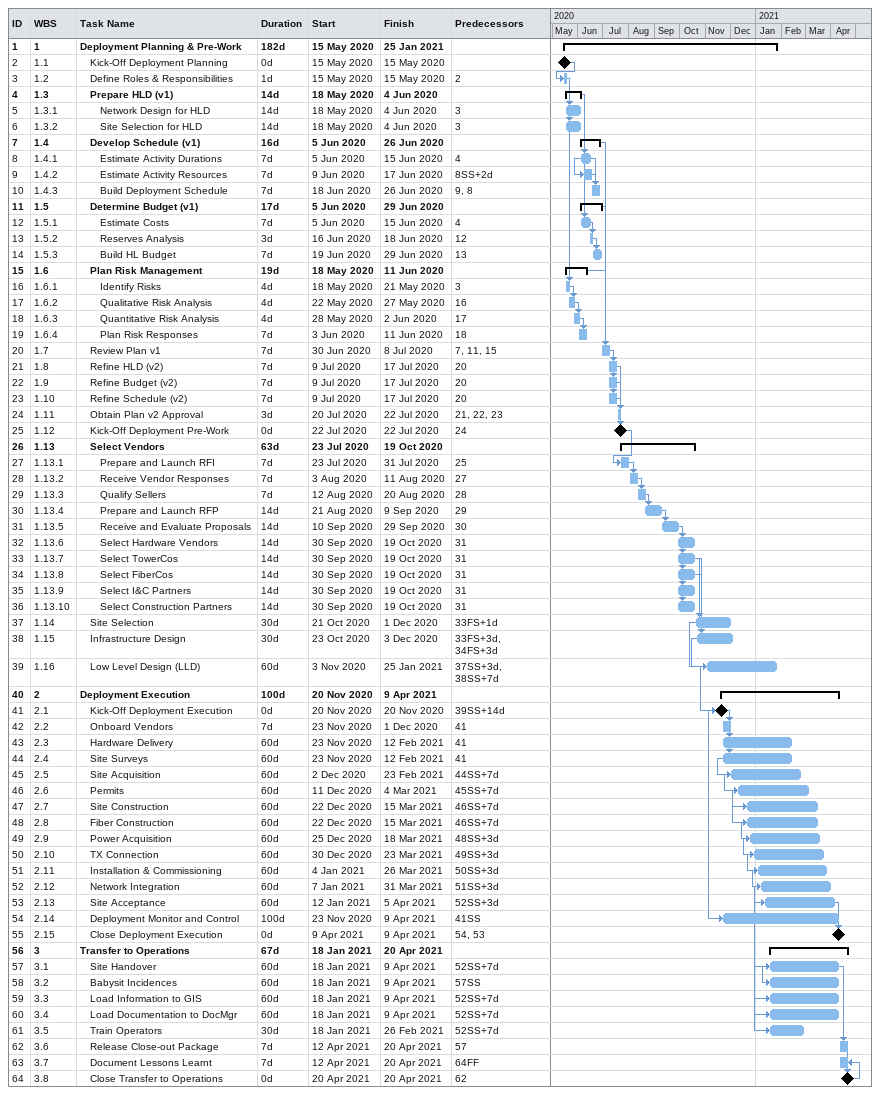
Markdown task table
| ID | WBS | Task | Duration | Start | Finish | Predecessors |
|---|---|---|---|---|---|---|
| 1 | 1 | **Deployment Planning & Pre-Work** | 182d | 2020-05-15 | 2021-01-25 |  |
| 2 | 1.1 | Kick-Off Deployment Planning | 0d | 2020-05-15 | 2020-05-15 |  |
| 3 | 1.2 | Define Roles & Responsibilities | 1d | 2020-05-15 | 2020-05-15 | 2 |
| 4 | 1.3 | **Prepare HLD (v1)** | 14d | 2020-05-18 | 2020-06-04 |  |
| 5 | 1.3.1 | Network Design for HLD | 14d | 2020-05-18 | 2020-06-04 | 3 |
| 6 | 1.3.2 | Site Selection for HLD | 14d | 2020-05-18 | 2020-06-04 | 3 |
| 7 | 1.4 | **Develop Schedule (v1)** | 16d | 2020-06-05 | 2020-06-26 |  |
| 8 | 1.4.1 | Estimate Activity Durations | 7d | 2020-06-05 | 2020-06-15 | 4 |
| 9 | 1.4.2 | Estimate Activity Resources | 7d | 2020-06-09 | 2020-06-17 | 8SS+2d |
| 10 | 1.4.3 | Build Deployment Schedule | 7d | 2020-06-18 | 2020-06-26 | 9, 8 |
| 11 | 1.5 | **Determine Budget (v1)** | 17d | 2020-06-05 | 2020-06-29 |  |
| 12 | 1.5.1 | Estimate Costs | 7d | 2020-06-05 | 2020-06-15 | 4 |
| 13 | 1.5.2 | Reserves Analysis | 3d | 2020-06-16 | 2020-06-18 | 12 |
| 14 | 1.5.3 | Build HL Budget | 7d | 2020-06-19 | 2020-06-29 | 13 |
| 15 | 1.6 | **Plan Risk Management** | 19d | 2020-05-18 | 2020-06-11 |  |
| 16 | 1.6.1 | Identify Risks | 4d | 2020-05-18 | 2020-05-21 | 3 |
| 17 | 1.6.2 | Qualitative Risk Analysis | 4d | 2020-05-22 | 2020-05-27 | 16 |
| 18 | 1.6.3 | Quantitative Risk Analysis | 4d | 2020-05-28 | 2020-06-02 | 17 |
| 19 | 1.6.4 | Plan Risk Responses | 7d | 2020-06-03 | 2020-06-11 | 18 |
| 20 | 1.7 | Review Plan v1 | 7d | 2020-06-30 | 2020-07-08 | 7, 11, 15 |
| 21 | 1.8 | Refine HLD (v2) | 7d | 2020-07-09 | 2020-07-17 | 20 |
| 22 | 1.9 | Refine Budget (v2) | 7d | 2020-07-09 | 2020-07-17 | 20 |
| 23 | 1.10 | Refine Schedule (v2) | 7d | 2020-07-09 | 2020-07-17 | 20 |
| 24 | 1.11 | Obtain Plan v2 Approval | 3d | 2020-07-20 | 2020-07-22 | 21, 22, 23 |
| 25 | 1.12 | Kick-Off Deployment Pre-Work | 0d | 2020-07-22 | 2020-07-22 | 24 |
| 26 | 1.13 | **Select Vendors** | 63d | 2020-07-23 | 2020-10-19 |  |
| 27 | 1.13.1 | Prepare and Launch RFI | 7d | 2020-07-23 | 2020-07-31 | 25 |
| 28 | 1.13.2 | Receive Vendor Responses | 7d | 2020-08-03 | 2020-08-11 | 27 |
| 29 | 1.13.3 | Qualify Sellers | 7d | 2020-08-12 | 2020-08-20 | 28 |
| 30 | 1.13.4 | Prepare and Launch RFP | 14d | 2020-08-21 | 2020-09-09 | 29 |
| 31 | 1.13.5 | Receive and Evaluate Proposals | 14d | 2020-09-10 | 2020-09-29 | 30 |
| 32 | 1.13.6 | Select Hardware Vendors | 14d | 2020-09-30 | 2020-10-19 | 31 |
| 33 | 1.13.7 | Select TowerCos | 14d | 2020-09-30 | 2020-10-19 | 31 |
| 34 | 1.13.8 | Select FiberCos | 14d | 2020-09-30 | 2020-10-19 | 31 |
| 35 | 1.13.9 | Select I&C Partners | 14d | 2020-09-30 | 2020-10-19 | 31 |
| 36 | 1.13.10 | Select Construction Partners | 14d | 2020-09-30 | 2020-10-19 | 31 |
| 37 | 1.14 | Site Selection | 30d | 2020-10-21 | 2020-12-01 | 33FS+1d |
| 38 | 1.15 | Infrastructure Design | 30d | 2020-10-23 | 2020-12-03 | 33FS+3d, 34FS+3d |
| 39 | 1.16 | Low Level Design (LLD) | 60d | 2020-11-03 | 2021-01-25 | 37SS+3d, 38SS+7d |
| 40 | 2 | **Deployment Execution** | 100d | 2020-11-20 | 2021-04-09 |  |
| 41 | 2.1 | Kick-Off Deployment Execution | 0d | 2020-11-20 | 2020-11-20 | 39SS+14d |
| 42 | 2.2 | Onboard Vendors | 7d | 2020-11-23 | 2020-12-01 | 41 |
| 43 | 2.3 | Hardware Delivery | 60d | 2020-11-23 | 2021-02-12 | 41 |
| 44 | 2.4 | Site Surveys | 60d | 2020-11-23 | 2021-02-12 | 41 |
| 45 | 2.5 | Site Acquisition | 60d | 2020-12-02 | 2021-02-23 | 44SS+7d |
| 46 | 2.6 | Permits | 60d | 2020-12-11 | 2021-03-04 | 45SS+7d |
| 47 | 2.7 | Site Construction | 60d | 2020-12-22 | 2021-03-15 | 46SS+7d |
| 48 | 2.8 | Fiber Construction | 60d | 2020-12-22 | 2021-03-15 | 46SS+7d |
| 49 | 2.9 | Power Acquisition | 60d | 2020-12-25 | 2021-03-18 | 48SS+3d |
| 50 | 2.10 | TX Connection | 60d | 2020-12-30 | 2021-03-23 | 49SS+3d |
| 51 | 2.11 | Installation & Commissioning | 60d | 2021-01-04 | 2021-03-26 | 50SS+3d |
| 52 | 2.12 | Network Integration | 60d | 2021-01-07 | 2021-03-31 | 51SS+3d |
| 53 | 2.13 | Site Acceptance | 60d | 2021-01-12 | 2021-04-05 | 52SS+3d |
| 54 | 2.14 | Deployment Monitor and Control | 100d | 2020-11-23 | 2021-04-09 | 41SS |
| 55 | 2.15 | Close Deployment Execution | 0d | 2021-04-09 | 2021-04-09 | 54, 53 |
| 56 | 3 | **Transfer to Operations** | 67d | 2021-01-18 | 2021-04-20 |  |
| 57 | 3.1 | Site Handover | 60d | 2021-01-18 | 2021-04-09 | 52SS+7d |
| 58 | 3.2 | Babysit Incidences | 60d | 2021-01-18 | 2021-04-09 | 57SS |
| 59 | 3.3 | Load Information to GIS | 60d | 2021-01-18 | 2021-04-09 | 52SS+7d |
| 60 | 3.4 | Load Documentation to DocMgr | 60d | 2021-01-18 | 2021-04-09 | 52SS+7d |
| 61 | 3.5 | Train Operators | 30d | 2021-01-18 | 2021-02-26 | 52SS+7d |
| 62 | 3.6 | Release Close-out Package | 7d | 2021-04-12 | 2021-04-20 | 57 |
| 63 | 3.7 | Document Lessons Learnt | 7d | 2021-04-12 | 2021-04-20 | 64FF |
| 64 | 3.8 | Close Transfer to Operations | 0d | 2021-04-20 | 2021-04-20 | 62 |
